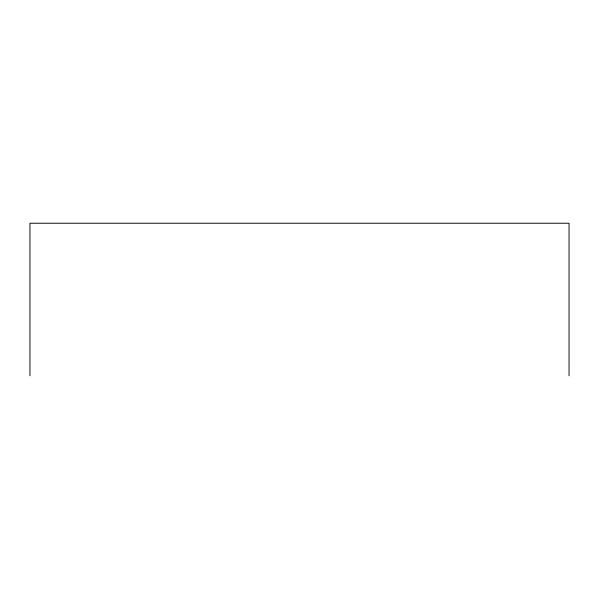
<?xml version="1.0" encoding="UTF-8"?>
<svg xmlns="http://www.w3.org/2000/svg" width="599" height="599" viewBox="0 0 599 599"><rect width="100%" height="100%" fill="white"/><g stroke="black" fill="none" stroke-linecap="round" stroke-linejoin="round"><path stroke-width="0.9" d="M569.05 375.76L569.05 223.24L29.95 223.24L29.95 375.76"/></g></svg>
